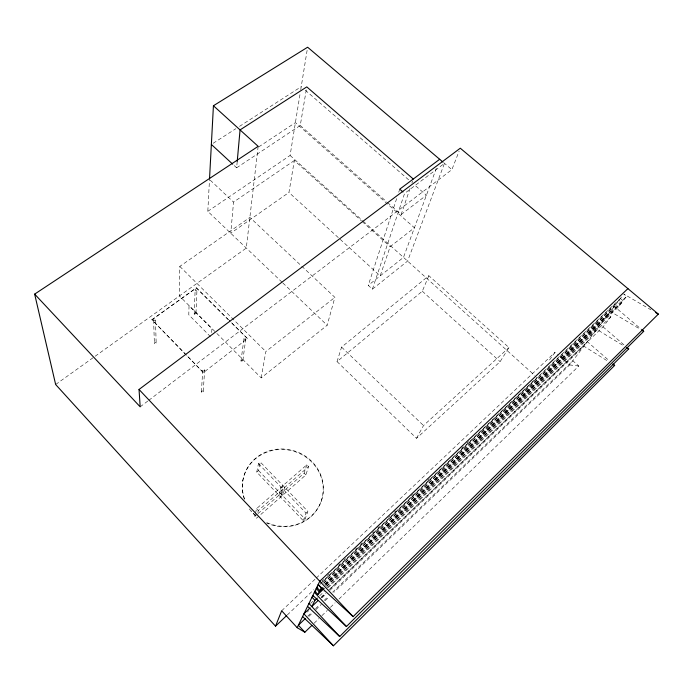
<?xml version="1.0" encoding="UTF-8"?>
<svg xmlns="http://www.w3.org/2000/svg" width="693" height="693" viewBox="0 0 693 693"><rect width="100%" height="100%" fill="white"/><g stroke="black" fill="none" stroke-linecap="round" stroke-linejoin="round"><path stroke-width="0.52" stroke-dasharray="3.46 2.6" d="M216.866 333.472L261.192 377.902L327.165 325.26L334.892 297.366L249.861 217.42L179.799 266.424L179.418 295.937L216.103 332.701M194.205 313.912L195.131 290.072M228.378 319.794L196.31 287.82L151.914 319.69L203.395 372.609L247.488 338.574L229.158 320.391M195.946 314.042A0.875 0.745 2.6 0 0 194.698 313.297A0.875 0.745 2.6 0 0 194.586 314.587A0.875 0.745 2.6 0 0 195.946 314.042L196.951 290.202A0.91 0.771 3.2 0 0 195.643 289.44A0.91 0.771 3.2 0 0 195.53 290.765A0.91 0.771 3.2 0 0 196.951 290.202M282.06 282.216L207.805 211.348L209.494 179.478M201.429 391.71L202.711 370.183M203.395 372.609L151.914 319.69M203.24 391.831A0.91 0.814 1.3 0 0 201.932 391.034A0.91 0.814 1.3 0 0 201.828 392.446A0.91 0.814 1.3 0 0 203.24 391.831L204.608 370.313A0.953 0.84 2.1 0 0 203.24 369.49A0.953 0.84 2.1 0 0 203.136 370.937A0.953 0.84 2.1 0 0 204.608 370.313M211.651 332.579L211.937 328.673L189.05 305.734L188.782 314.804L211.304 337.465M294.343 160.507L233.55 202.087L230.743 233.238L288.946 192.455L294.343 160.507L361.408 220.842M234.277 165.618L236.642 167.81L237.214 161.495M258.16 146.327L246.284 248.077L55.648 384.52M241.017 360.802L243.962 338.461M242.767 361.088A0.884 0.78 6.8 0 0 241.571 360.204A0.884 0.78 6.8 0 0 241.337 361.547A0.884 0.78 6.8 0 0 242.767 361.088L245.781 338.764A0.927 0.806 7.3 0 0 244.534 337.855A0.927 0.806 7.3 0 0 244.291 339.224A0.927 0.806 7.3 0 0 245.781 338.764M247.488 338.574L229.14 320.547M207.805 211.348L290.098 155.449L300.06 93.91M300.745 89.666L307.623 47.219M236.642 167.81L300.26 125.476L306.427 88.981M242.758 481.081L242.845 480.595M261.192 377.902L265.826 351.559L334.892 297.366M256.739 472.115L258.472 463.669L260.334 462.084L307.874 511.417L305.102 519.04L303.283 520.686L256.739 472.115L258.567 470.556L260.334 462.084M258.948 516.112L256.54 518.225L254.807 516.389L255.241 514.457M255.457 513.487L256.54 508.662L306.834 464.804L308.584 466.588L305.864 474.93L259.754 515.401M257.865 512.456L258.307 510.533L308.584 466.588M278.924 495.261L281.133 487.222M280.752 493.667L282.995 485.594M280.648 497.063L282.891 489.05M282.467 495.46L284.754 487.422M337.032 361.581L341.588 347.115L428.854 275.693L508.957 347.574L500.112 361.685L416.528 438.305L337.032 361.581L422.314 291.216L428.854 275.693M258.021 513.574L304.149 473.18L306.834 464.804M372.392 289.172L404.599 193.399L444.482 163.357L407.588 261.088L372.392 289.172L368.26 285.36L397.063 197.34M398.735 192.221L399.74 189.154M258.723 146.899L295.409 122.618L414.414 227.78L390.15 246.699L380.171 275.901L288.946 192.455M387.422 202.451L401.134 214.561L410.161 188.158M411.893 183.082L412.586 181.055M303.283 520.686L306.02 513.08L307.874 511.417M436.365 168.269L403.482 257.406L368.26 285.36M321.205 501.204L321.387 500.744M148.796 400.294L451.888 169.638L459.13 151.135M416.528 438.305L423.51 425.554L508.957 347.574M549.514 360.005L555.154 352.165L556.765 353.577M621.526 296.994L569.603 364.925L333.766 592.402M325.294 584.52L608.255 314.353L610.957 316.658L603.057 326.879L328.993 590.064M326.49 586.217L618.416 306.999L621.768 302.65L618.988 300.312L323.267 581.825M326.074 584.649L623.18 300.823L626.602 296.387L623.795 294.031L650.874 309.771M314.154 623.198L318.815 618.667M321.916 615.653L327.347 610.377M330.448 607.354L335.109 602.832M338.99 599.064L578.794 366.034L572.799 360.75L332.683 592.16M307.735 616.198L311.633 612.447M315.532 608.688L319.43 604.928M324.107 600.424L328.006 596.664M308.853 616.432L311.971 613.426M315.861 609.675L321.309 604.417M325.199 600.666L329.097 596.907M321.093 597.349L325 593.598M328.906 589.847L587.352 341.71L609.026 360.551M321.188 597.565L325.866 593.069M307.285 612.04L308.844 610.542M322.089 597.816L325.987 594.066M329.885 590.323L583.922 346.197L608.315 361.477M326.923 586.287L600.415 324.619L624.67 345.452M310.672 603.395L313.011 601.143M327.087 587.673L596.768 329.383L624.142 346.128M319.62 595.85L324.307 591.363M328.213 587.621L610.957 316.658M323.527 583.021L615.661 304.669L618.416 306.999M323.787 583.35L614.327 306.41L642.065 329.937M324.61 584.234L610.446 311.495L640.003 329.114M325.112 584.147L626.602 296.387M325.502 585.776L621.768 302.65M322.046 580.899L323.614 579.409M327.529 575.675L329.097 574.185M338.505 565.245L340.072 563.755M343.988 560.031L345.556 558.541M354.963 549.601L356.531 548.111M360.447 544.386L362.015 542.896M372.21 533.212L373.77 531.722M377.694 527.988L379.262 526.498M388.669 517.558L390.237 516.068M394.152 512.344L395.72 510.854M411.391 495.954L412.959 494.464M427.85 480.301L429.417 478.811M461.555 448.267L463.123 446.777M467.039 443.052L468.607 441.562M287.257 615.003L313.877 589.682M320.92 582.978L536.988 377.434M319.906 584.416L619.611 299.22M281.67 610.784L315.462 578.828M316.251 578.083L555.154 352.165M254.807 516.389L257.216 514.275M401.134 214.561L426.42 195.227L414.223 184.659M140.185 406.843L147.938 400.944M151.923 319.854L196.301 287.985M213.175 143.269L235.871 128.69M239.501 126.36L301.23 86.694M578.794 366.034L569.603 364.925L557.562 354.288M620.391 298.475L623.18 300.823M443.667 162.664L451.888 169.638M305.292 90.22L409.346 180.423M300.26 125.476L386.607 201.741M290.098 155.449L362.474 220.53M363.279 221.249L534.572 375.268M362.214 221.561L390.15 246.699M422.314 291.216L500.112 361.685M210.274 180.206L233.55 202.087M282.839 282.961L327.165 325.26M341.588 347.115L423.51 425.554M179.799 266.424L265.826 351.559M196.31 287.82L228.395 319.638M304.149 473.18L305.864 474.93M258.472 463.669L306.02 513.08M258.567 470.556L305.102 519.04M256.54 508.662L258.307 510.533M153.621 319.993L154.366 343.139M155.492 319.958A0.936 0.806 -1.3 0 1 154.097 320.677A0.936 0.806 -1.3 0 1 154.071 319.291A0.936 0.806 -1.3 0 1 155.492 319.958L156.159 343.104A0.901 0.78 -2.1 0 1 154.825 343.806A0.901 0.78 -2.1 0 1 154.808 342.455A0.901 0.78 -2.1 0 1 156.159 343.104M244.248 498.847A40.636 38.444 16.8 0 1 279.92 449.497A40.636 38.444 16.8 0 1 322.6 495.893A40.636 38.444 16.8 0 1 266.433 522.955M255.665 515.999A40.636 38.444 16.8 0 1 248.986 508.385M244.664 499.324A40.679 38.479 16.8 0 1 279.703 449.003A40.679 38.479 16.8 0 1 322.721 495.755A40.679 38.479 16.8 0 1 265.601 522.08M255.769 515.549A40.679 38.479 16.8 0 1 251.316 510.923"/><path stroke-width="1.04" d="M209.52 179.019L213.427 105.743L307.623 47.219L442.844 161.971M237.214 161.495L240.064 129.912L306.782 86.894L413.288 179.019M213.427 105.743L258.16 146.327L34.65 294.118L55.648 384.52L275.519 626.177L281.67 610.784L297.184 627.693L304.842 632.241L311.824 625.458M297.184 627.693L319.768 581.245L627.919 288.626M317.281 598.102L314.934 600.346L311.815 606.566L318.061 600.562M314.908 591.233L317.905 594.429L319.248 591.753L322.375 588.764M316.779 587.395L319.82 590.627L321.197 587.881L318.13 584.623L353.118 616.631L658.35 314.12L460.273 148.207L139.033 389.466L140.185 406.843L34.65 294.118M307.545 606.384L339.691 636.529L628.707 348.925L627.096 347.531M302.607 616.536L333.454 645.781L614.639 365.436L613.036 364.042M312.864 595.443L346.439 626.533L643.702 331.323L642.065 329.937M305.396 618.451L298.388 625.216L304.842 632.241M310.161 607.839L303.915 613.842L333.454 645.781M317.905 594.429L324.151 588.452M315.956 590.817L314.388 592.307L346.439 626.533M313.574 595.711L312.006 597.21L314.934 600.346M319.82 590.627L322.947 587.638M275.519 626.177L286.478 615.748M317.792 587.04L316.225 588.53L319.248 591.753M439.674 159.277L399.74 189.154L402.979 191.978M655.552 312.491L658.35 314.12M641.857 330.214L643.702 331.323M626.879 347.808L628.707 348.925M612.837 364.31L614.639 365.436M211.365 144.439L232.692 164.163M139.033 389.466L353.118 616.631M308.957 603.482L339.691 636.529"/></g></svg>
